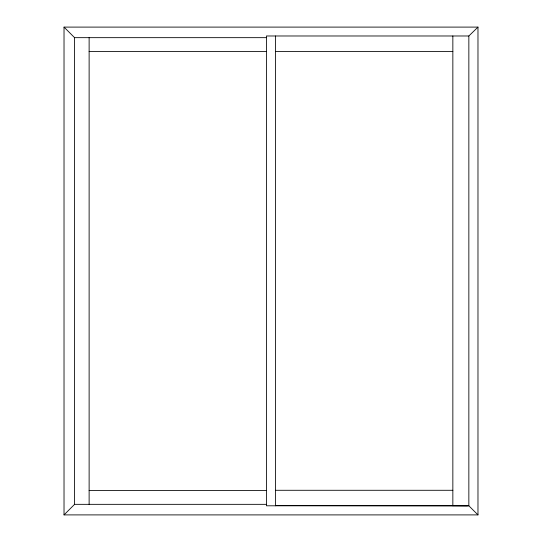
<?xml version="1.0" encoding="UTF-8"?>
<svg xmlns="http://www.w3.org/2000/svg" width="542" height="542" viewBox="0 0 542 542"><rect width="100%" height="100%" fill="white"/><g stroke="black" fill="none" stroke-linecap="round" stroke-linejoin="round"><path stroke-width="0.81" d="M64.024 514.9L74.579 504.338L74.579 37.662L64.024 27.1L477.976 27.1L477.976 514.9L64.024 514.9L64.024 27.1M477.976 514.9L468.85 505.794L266.413 505.794L266.413 35.982L468.85 35.982L477.976 27.1M74.579 37.662L266.413 37.662M89.125 51.49L266.413 51.49M275.587 51.49L452.848 51.49M275.587 490.286L452.848 490.286M89.125 490.51L266.413 490.51M74.579 504.338L266.413 504.338M275.587 505.571L467.421 505.794M452.848 505.672L468.85 505.794L468.85 35.982M452.848 35.982L452.848 505.794M275.587 35.982L275.587 505.794M89.125 37.662L89.125 504.338"/></g></svg>
